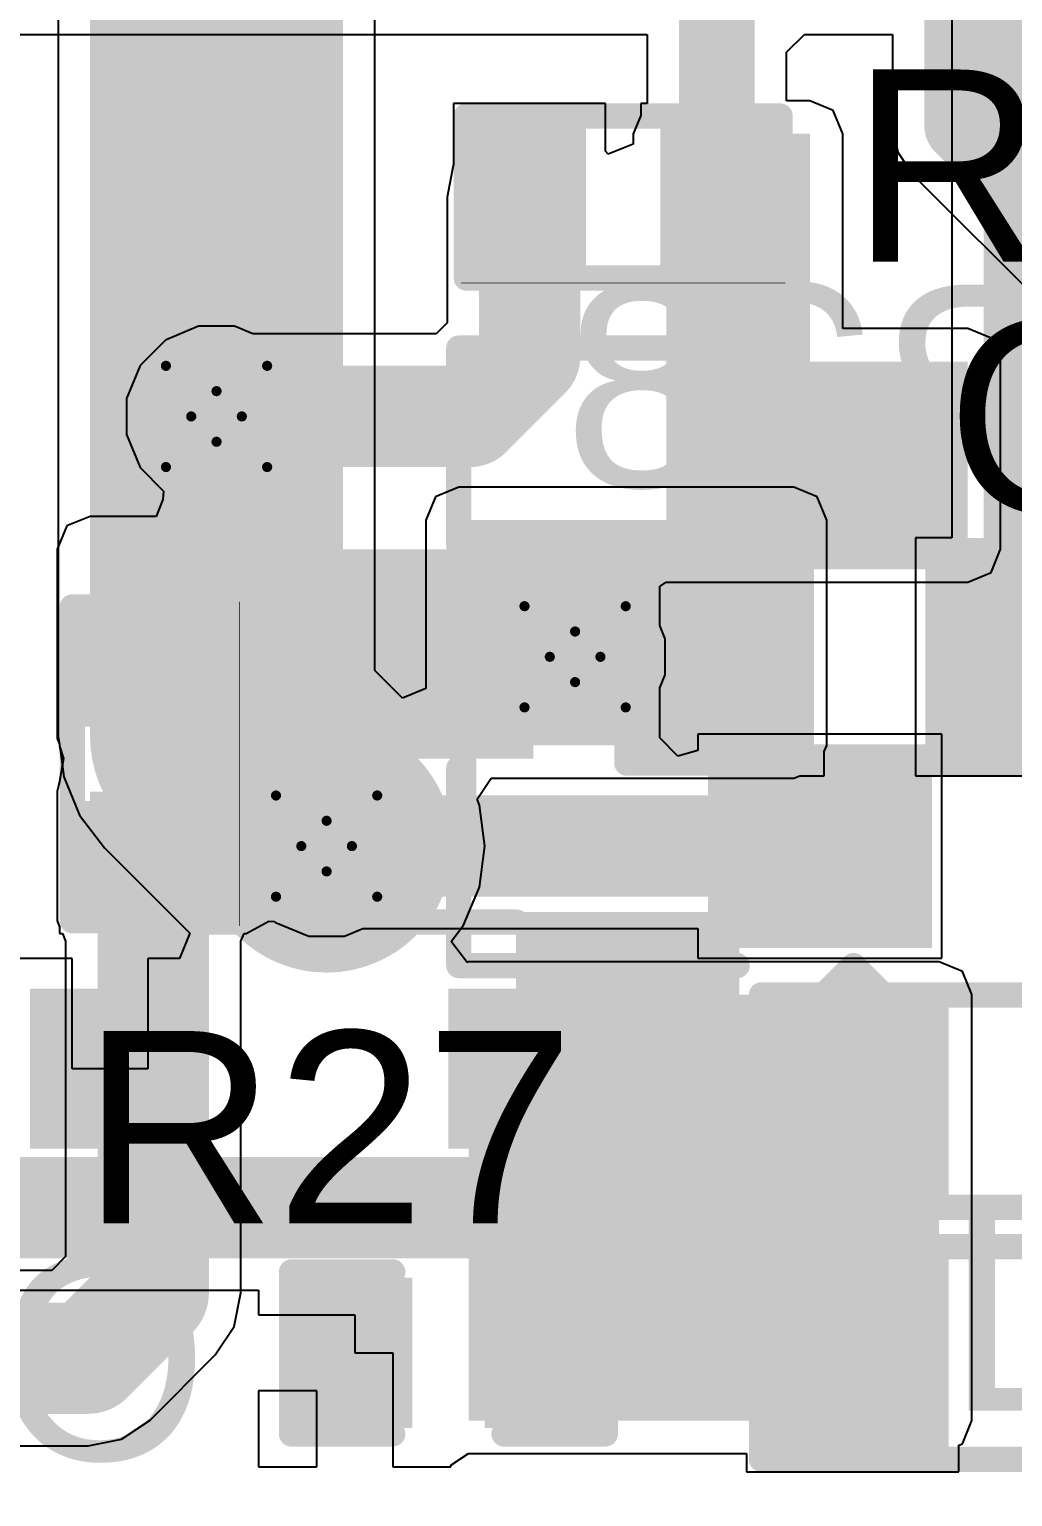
# Model space of a CAD drawing. Header units: inches. Extents: x -5 to 426, y -53 to 116.
# Drawn here: x 11.33 to 16.26, y -36.35 to -28.98 of the extents above; entities that cross this region are included whole.
import ezdxf

# ---------------------------------------------------------------- set-up
doc = ezdxf.new("R2010")
doc.units = ezdxf.units.IN
for name, color, linetype in [('Board Outline', 216, 'Continuous'), ('Bottom Layer', 5, 'Continuous'), ('Bottom Overlay', 54, 'Continuous'), ('Bottom Paste', 16, 'Continuous'), ('Bottom Solder', 6, 'Continuous'), ('Drill Drawing', 1, 'Continuous'), ('Top Layer', 1, 'Continuous'), ('Top Overlay', 2, 'Continuous'), ('Top Paste', 8, 'Continuous'), ('Top Solder', 216, 'Continuous'), ('Via Holes', 16, 'Continuous')]:
    doc.layers.add(name, color=color, linetype=linetype)
doc.styles.add('Arial', font='', dxfattribs={"height": 0.2})
doc.styles.get('Arial').set_extended_font_data('Arial')

# ---------------------------------------------------------------- blocks, each defined once
blk = doc.blocks.new('R___0603_B_13')
at = {"layer": 'Bottom Layer'}
for points in [[(-1.143, -0.4445), (-1.143, 0.4445), (-0.3809999999999999, 0.4445), (-0.3809999999999999, -0.4445)], [(0.3809999999999999, -0.4445), (0.3809999999999999, 0.4445), (1.143, 0.4445), (1.143, -0.4445)]]:
    blk.add_hatch(color=5, dxfattribs=at).paths.add_polyline_path(points)
at = {"layer": 'Bottom Paste'}
for points in [[(-1.143, -0.4445), (-1.143, 0.4445), (-0.3809999999999999, 0.4445), (-0.3809999999999999, -0.4445)], [(0.3809999999999999, -0.4445), (0.3809999999999999, 0.4445), (1.143, 0.4445), (1.143, -0.4445)]]:
    blk.add_hatch(color=16, dxfattribs=at).paths.add_polyline_path(points)
at = {"layer": 'Bottom Solder'}
for points in [[(-1.2446, -0.5460999999999999), (-1.2446, 0.5460999999999999), (-0.2794, 0.5460999999999999), (-0.2794, -0.5460999999999999)], [(0.2794, -0.5460999999999999), (0.2794, 0.5460999999999999), (1.2446, 0.5460999999999999), (1.2446, -0.5460999999999999)]]:
    blk.add_hatch(color=6, dxfattribs=at).paths.add_polyline_path(points)
at = {"layer": 'Bottom Overlay'}
for points in [[(-1.2192, 0.5334, 0.127, 0.127, 0), (1.2192, 0.5334, 0.127, 0.127, 0)], [(-1.2192, -0.5334, 0.127, 0.127, 0), (-1.2192, 0.5334, 0.127, 0.127, 0)], [(1.2192, -0.5334, 0.127, 0.127, 0), (1.2192, 0.5334, 0.127, 0.127, 0)], [(-1.2192, -0.5334, 0.127, 0.127, 0), (1.2192, -0.5334, 0.127, 0.127, 0)]]:
    blk.add_lwpolyline(points, format="xyseb", dxfattribs=at)
for points in [[(-1.25095, 0.5334, 0.0635, 0.0635, 1), (-1.18745, 0.5334, 0.0635, 0.0635, 1)], [(-1.25095, 0.5334, 0.0635, 0.0635, 1), (-1.18745, 0.5334, 0.0635, 0.0635, 1)], [(1.18745, 0.5334, 0.0635, 0.0635, 1), (1.25095, 0.5334, 0.0635, 0.0635, 1)], [(1.18745, 0.5334, 0.0635, 0.0635, 1), (1.25095, 0.5334, 0.0635, 0.0635, 1)], [(-1.25095, -0.5334, 0.0635, 0.0635, 1), (-1.18745, -0.5334, 0.0635, 0.0635, 1)], [(-1.25095, -0.5334, 0.0635, 0.0635, 1), (-1.18745, -0.5334, 0.0635, 0.0635, 1)], [(1.18745, -0.5334, 0.0635, 0.0635, 1), (1.25095, -0.5334, 0.0635, 0.0635, 1)], [(1.18745, -0.5334, 0.0635, 0.0635, 1), (1.25095, -0.5334, 0.0635, 0.0635, 1)]]:
    blk.add_lwpolyline(points, format="xyseb", close=True, dxfattribs=at)
blk = doc.blocks.new('R___0402_14')
at = {"layer": 'Top Layer'}
for points in [[(-0.6985, -0.3175), (-0.6985, 0.3175), (-0.2412999999999999, 0.3175), (-0.2413, -0.3175)], [(0.2412999999999999, -0.3175), (0.2413, 0.3175), (0.6985, 0.3175), (0.6985, -0.3175)]]:
    blk.add_hatch(color=1, dxfattribs=at).paths.add_polyline_path(points)
at = {"layer": 'Top Paste'}
for points in [[(-0.6985, -0.3175), (-0.6985, 0.3175), (-0.2412999999999999, 0.3175), (-0.2413, -0.3175)], [(0.2412999999999999, -0.3175), (0.2413, 0.3175), (0.6985, 0.3175), (0.6985, -0.3175)]]:
    blk.add_hatch(color=8, dxfattribs=at).paths.add_polyline_path(points)
at = {"layer": 'Top Solder'}
for points in [[(-0.75350116, -0.37250116), (-0.75350116, 0.37250116), (-0.1862988399999999, 0.37250116), (-0.18629884, -0.37250116)], [(0.1862988399999999, -0.37250116), (0.18629884, 0.37250116), (0.75350116, 0.37250116), (0.75350116, -0.37250116)]]:
    blk.add_hatch(color=216, dxfattribs=at).paths.add_polyline_path(points)
at = {"layer": 'Top Overlay'}
for points in [[(-0.7874, 0.4064, 0.127, 0.127, 0), (0.7874, 0.4064, 0.127, 0.127, 0)], [(-0.7874, 0.4064, 0.127, 0.127, 0), (-0.7874, -0.4064, 0.127, 0.127, 0)], [(0.7874, 0.4064, 0.127, 0.127, 0), (0.7874, -0.4064, 0.127, 0.127, 0)], [(-0.7874, -0.4064, 0.127, 0.127, 0), (0.7874, -0.4064, 0.127, 0.127, 0)], [(-0.8128, -0.4318, 0.0032258, 0.0032258, 0), (0.8128, -0.4318, 0.0032258, 0.0032258, 0)]]:
    blk.add_lwpolyline(points, format="xyseb", dxfattribs=at)
for points in [[(-0.8191499999999999, 0.4064, 0.0635, 0.0635, 1), (-0.7556499999999999, 0.4064, 0.0635, 0.0635, 1)], [(-0.8191499999999999, 0.4064, 0.0635, 0.0635, 1), (-0.7556499999999999, 0.4064, 0.0635, 0.0635, 1)], [(0.7556499999999999, 0.4064, 0.0635, 0.0635, 1), (0.8191499999999999, 0.4064, 0.0635, 0.0635, 1)], [(0.7556499999999999, 0.4064, 0.0635, 0.0635, 1), (0.8191499999999999, 0.4064, 0.0635, 0.0635, 1)], [(-0.8191499999999999, -0.4064, 0.0635, 0.0635, 1), (-0.7556499999999999, -0.4064, 0.0635, 0.0635, 1)], [(-0.8191499999999999, -0.4064, 0.0635, 0.0635, 1), (-0.7556499999999999, -0.4064, 0.0635, 0.0635, 1)], [(0.7556499999999999, -0.4064, 0.0635, 0.0635, 1), (0.8191499999999999, -0.4064, 0.0635, 0.0635, 1)], [(0.7556499999999999, -0.4064, 0.0635, 0.0635, 1), (0.8191499999999999, -0.4064, 0.0635, 0.0635, 1)], [(-0.81360518, -0.4318, 0.0016129, 0.0016129, 1), (-0.8119948199999999, -0.4318, 0.0016129, 0.0016129, 1)], [(0.8119948199999999, -0.4318, 0.0016129, 0.0016129, 1), (0.81360518, -0.4318, 0.0016129, 0.0016129, 1)]]:
    blk.add_lwpolyline(points, format="xyseb", close=True, dxfattribs=at)
blk = doc.blocks.new('R___0402_15')
at = {"layer": 'Top Layer'}
for points in [[(-0.6985, -0.3175), (-0.6985, 0.3175), (-0.2412999999999999, 0.3175), (-0.2413, -0.3175)], [(0.2412999999999999, -0.3175), (0.2413, 0.3175), (0.6985, 0.3175), (0.6985, -0.3175)]]:
    blk.add_hatch(color=1, dxfattribs=at).paths.add_polyline_path(points)
at = {"layer": 'Top Paste'}
for points in [[(-0.6985, -0.3175), (-0.6985, 0.3175), (-0.2412999999999999, 0.3175), (-0.2413, -0.3175)], [(0.2412999999999999, -0.3175), (0.2413, 0.3175), (0.6985, 0.3175), (0.6985, -0.3175)]]:
    blk.add_hatch(color=8, dxfattribs=at).paths.add_polyline_path(points)
at = {"layer": 'Top Solder'}
for points in [[(-0.75350116, -0.37250116), (-0.75350116, 0.37250116), (-0.1862988399999999, 0.37250116), (-0.18629884, -0.37250116)], [(0.1862988399999999, -0.37250116), (0.18629884, 0.37250116), (0.75350116, 0.37250116), (0.75350116, -0.37250116)]]:
    blk.add_hatch(color=216, dxfattribs=at).paths.add_polyline_path(points)
at = {"layer": 'Top Overlay'}
for points in [[(-0.7874, 0.4064, 0.127, 0.127, 0), (0.7874, 0.4064, 0.127, 0.127, 0)], [(-0.7874, -0.4064, 0.127, 0.127, 0), (-0.7874, 0.4064, 0.127, 0.127, 0)], [(0.7874, -0.4064, 0.127, 0.127, 0), (0.7874, 0.4064, 0.127, 0.127, 0)], [(-0.7874, -0.4064, 0.127, 0.127, 0), (0.7874, -0.4064, 0.127, 0.127, 0)], [(-0.8128, -0.4318, 0.0032258, 0.0032258, 0), (0.8128, -0.4318, 0.0032258, 0.0032258, 0)]]:
    blk.add_lwpolyline(points, format="xyseb", dxfattribs=at)
for points in [[(-0.8191499999999999, 0.4064, 0.0635, 0.0635, 1), (-0.7556499999999999, 0.4064, 0.0635, 0.0635, 1)], [(-0.8191499999999999, 0.4064, 0.0635, 0.0635, 1), (-0.7556499999999999, 0.4064, 0.0635, 0.0635, 1)], [(0.7556499999999999, 0.4064, 0.0635, 0.0635, 1), (0.8191499999999999, 0.4064, 0.0635, 0.0635, 1)], [(0.7556499999999999, 0.4064, 0.0635, 0.0635, 1), (0.8191499999999999, 0.4064, 0.0635, 0.0635, 1)], [(-0.8191499999999999, -0.4064, 0.0635, 0.0635, 1), (-0.7556499999999999, -0.4064, 0.0635, 0.0635, 1)], [(-0.8191499999999999, -0.4064, 0.0635, 0.0635, 1), (-0.7556499999999999, -0.4064, 0.0635, 0.0635, 1)], [(0.7556499999999999, -0.4064, 0.0635, 0.0635, 1), (0.8191499999999999, -0.4064, 0.0635, 0.0635, 1)], [(0.7556499999999999, -0.4064, 0.0635, 0.0635, 1), (0.8191499999999999, -0.4064, 0.0635, 0.0635, 1)], [(-0.81360518, -0.4318, 0.0016129, 0.0016129, 1), (-0.8119948199999999, -0.4318, 0.0016129, 0.0016129, 1)], [(0.8119948199999999, -0.4318, 0.0016129, 0.0016129, 1), (0.81360518, -0.4318, 0.0016129, 0.0016129, 1)]]:
    blk.add_lwpolyline(points, format="xyseb", close=True, dxfattribs=at)
blk = doc.blocks.new('S___23_16')
at = {"layer": 'Top Layer'}
for points in [[(-0.41000045, 1.46000089), (0.41000045, 1.46000089), (0.41000045, 0.54000019), (-0.41000045, 0.54000019)], [(-1.36000109, -0.54000019), (-0.54000019, -0.54000019), (-0.54000019, -1.46000089), (-1.36000109, -1.46000089)], [(0.54000019, -0.54000019), (1.36000109, -0.54000019), (1.36000109, -1.46000089), (0.54000019, -1.46000089)]]:
    blk.add_hatch(color=1, dxfattribs=at).paths.add_polyline_path(points)
at = {"layer": 'Top Paste'}
for points in [[(-0.41000045, 1.46000089), (0.41000045, 1.46000089), (0.41000045, 0.54000019), (-0.41000045, 0.54000019)], [(-1.36000109, -0.54000019), (-0.54000019, -0.54000019), (-0.54000019, -1.46000089), (-1.36000109, -1.46000089)], [(0.54000019, -0.54000019), (1.36000109, -0.54000019), (1.36000109, -1.46000089), (0.54000019, -1.46000089)]]:
    blk.add_hatch(color=8, dxfattribs=at).paths.add_polyline_path(points)
at = {"layer": 'Top Solder'}
for points in [[(-0.51160045, 1.56160089), (0.51160045, 1.56160089), (0.51160045, 0.43840019), (-0.51160045, 0.43840019)], [(-1.46160109, -0.43840019), (-0.43840019, -0.43840019), (-0.43840019, -1.56160089), (-1.46160109, -1.56160089)], [(0.43840019, -0.43840019), (1.46160109, -0.43840019), (1.46160109, -1.56160089), (0.43840019, -1.56160089)]]:
    blk.add_hatch(color=216, dxfattribs=at).paths.add_polyline_path(points)
at = {"layer": 'Top Overlay'}
for points in [[(-1.5494, 0.8128, 0.127, 0.127, 0), (-1.5494, -0.5841999999999999, 0.127, 0.127, 0)], [(-1.5494, 0.8128, 0.127, 0.127, 0), (-0.5588, 0.8128, 0.127, 0.127, 0)], [(0.5588, 0.8128, 0.127, 0.127, 0), (1.5494, 0.8128, 0.127, 0.127, 0)], [(1.5494, 0.8128, 0.127, 0.127, 0), (1.5494, -0.5841999999999999, 0.127, 0.127, 0)], [(-0.3302, -0.7874, 0.127, 0.127, 0), (0.3302, -0.7874, 0.127, 0.127, 0)], [(-1.6764, -1.0414, 0.127, 0.127, 0), (-1.5494, -1.1684, 0.127, 0.127, 0)], [(-1.6764, -1.0414, 0.127, 0.127, 0), (-1.6764, -1.2954, 0.127, 0.127, 0)], [(-1.5494, -1.1684, 0.127, 0.127, 0), (-1.6764, -1.2954, 0.127, 0.127, 0)]]:
    blk.add_lwpolyline(points, format="xyseb", dxfattribs=at)
for points in [[(-1.58115, 0.8128, 0.0635, 0.0635, 1), (-1.51765, 0.8128, 0.0635, 0.0635, 1)], [(-1.58115, 0.8128, 0.0635, 0.0635, 1), (-1.51765, 0.8128, 0.0635, 0.0635, 1)], [(-0.5905499999999999, 0.8128, 0.0635, 0.0635, 1), (-0.52705, 0.8128, 0.0635, 0.0635, 1)], [(0.52705, 0.8128, 0.0635, 0.0635, 1), (0.5905499999999999, 0.8128, 0.0635, 0.0635, 1)], [(1.51765, 0.8128, 0.0635, 0.0635, 1), (1.58115, 0.8128, 0.0635, 0.0635, 1)], [(1.51765, 0.8128, 0.0635, 0.0635, 1), (1.58115, 0.8128, 0.0635, 0.0635, 1)], [(-1.58115, -0.5841999999999999, 0.0635, 0.0635, 1), (-1.51765, -0.5841999999999999, 0.0635, 0.0635, 1)], [(1.51765, -0.5841999999999999, 0.0635, 0.0635, 1), (1.58115, -0.5841999999999999, 0.0635, 0.0635, 1)], [(-0.36195, -0.7874, 0.0635, 0.0635, 1), (-0.29845, -0.7874, 0.0635, 0.0635, 1)], [(0.29845, -0.7874, 0.0635, 0.0635, 1), (0.36195, -0.7874, 0.0635, 0.0635, 1)], [(-1.70815, -1.0414, 0.0635, 0.0635, 1), (-1.64465, -1.0414, 0.0635, 0.0635, 1)], [(-1.70815, -1.0414, 0.0635, 0.0635, 1), (-1.64465, -1.0414, 0.0635, 0.0635, 1)], [(-1.58115, -1.1684, 0.0635, 0.0635, 1), (-1.51765, -1.1684, 0.0635, 0.0635, 1)], [(-1.58115, -1.1684, 0.0635, 0.0635, 1), (-1.51765, -1.1684, 0.0635, 0.0635, 1)], [(-1.70815, -1.2954, 0.0635, 0.0635, 1), (-1.64465, -1.2954, 0.0635, 0.0635, 1)], [(-1.70815, -1.2954, 0.0635, 0.0635, 1), (-1.64465, -1.2954, 0.0635, 0.0635, 1)]]:
    blk.add_lwpolyline(points, format="xyseb", close=True, dxfattribs=at)
blk = doc.blocks.new('C___0402_B_64')
at = {"layer": 'Bottom Layer'}
for points in [[(-0.2412999999999999, 0.3174999999999999), (-0.2413000000000001, -0.3175), (-0.6985, -0.3174999999999999), (-0.6985, 0.3175)], [(0.6985, 0.3174999999999999), (0.6985, -0.3175), (0.2412999999999999, -0.3174999999999999), (0.2413000000000001, 0.3175)]]:
    blk.add_hatch(color=5, dxfattribs=at).paths.add_polyline_path(points)
at = {"layer": 'Bottom Paste'}
for points in [[(-0.2412999999999999, 0.3174999999999999), (-0.2413000000000001, -0.3175), (-0.6985, -0.3174999999999999), (-0.6985, 0.3175)], [(0.6985, 0.3174999999999999), (0.6985, -0.3175), (0.2412999999999999, -0.3174999999999999), (0.2413000000000001, 0.3175)]]:
    blk.add_hatch(color=16, dxfattribs=at).paths.add_polyline_path(points)
at = {"layer": 'Bottom Solder'}
for points in [[(-0.1813001199999999, 0.3774998799999999), (-0.1813001200000001, -0.3774998800000001), (-0.7584998799999999, -0.3774998799999999), (-0.7584998799999999, 0.3774998800000001)], [(0.7584998799999999, 0.3774998799999999), (0.7584998799999999, -0.3774998800000001), (0.1813001199999999, -0.3774998799999999), (0.1813001200000001, 0.3774998800000001)]]:
    blk.add_hatch(color=6, dxfattribs=at).paths.add_polyline_path(points)
at = {"layer": 'Bottom Overlay'}
for points in [[(-0.7874, 0.4064, 0.127, 0.127, 0), (-0.2794, 0.4064, 0.127, 0.127, 0)], [(-0.7874, -0.4064, 0.127, 0.127, 0), (-0.7874, 0.4064, 0.127, 0.127, 0)], [(0.2794, 0.4064, 0.127, 0.127, 0), (0.7874, 0.4064, 0.127, 0.127, 0)], [(0.7874, -0.4064, 0.127, 0.127, 0), (0.7874, 0.4064, 0.127, 0.127, 0)], [(-0.7874, -0.4064, 0.127, 0.127, 0), (-0.2794, -0.4064, 0.127, 0.127, 0)], [(0.2794, -0.4064, 0.127, 0.127, 0), (0.7874, -0.4064, 0.127, 0.127, 0)]]:
    blk.add_lwpolyline(points, format="xyseb", dxfattribs=at)
for points in [[(-0.8191499999999999, 0.4064, 0.0635, 0.0635, 1), (-0.7556499999999999, 0.4064, 0.0635, 0.0635, 1)], [(-0.8191499999999999, 0.4064, 0.0635, 0.0635, 1), (-0.7556499999999999, 0.4064, 0.0635, 0.0635, 1)], [(-0.31115, 0.4064, 0.0635, 0.0635, 1), (-0.24765, 0.4064, 0.0635, 0.0635, 1)], [(0.24765, 0.4064, 0.0635, 0.0635, 1), (0.31115, 0.4064, 0.0635, 0.0635, 1)], [(0.7556499999999999, 0.4064, 0.0635, 0.0635, 1), (0.8191499999999999, 0.4064, 0.0635, 0.0635, 1)], [(0.7556499999999999, 0.4064, 0.0635, 0.0635, 1), (0.8191499999999999, 0.4064, 0.0635, 0.0635, 1)], [(-0.8191499999999999, -0.4064, 0.0635, 0.0635, 1), (-0.7556499999999999, -0.4064, 0.0635, 0.0635, 1)], [(-0.8191499999999999, -0.4064, 0.0635, 0.0635, 1), (-0.7556499999999999, -0.4064, 0.0635, 0.0635, 1)], [(-0.31115, -0.4064, 0.0635, 0.0635, 1), (-0.24765, -0.4064, 0.0635, 0.0635, 1)], [(0.24765, -0.4064, 0.0635, 0.0635, 1), (0.31115, -0.4064, 0.0635, 0.0635, 1)], [(0.7556499999999999, -0.4064, 0.0635, 0.0635, 1), (0.8191499999999999, -0.4064, 0.0635, 0.0635, 1)], [(0.7556499999999999, -0.4064, 0.0635, 0.0635, 1), (0.8191499999999999, -0.4064, 0.0635, 0.0635, 1)]]:
    blk.add_lwpolyline(points, format="xyseb", close=True, dxfattribs=at)
blk = doc.blocks.new('R___0603_B_70')
at = {"layer": 'Bottom Layer'}
for points in [[(-1.143, -0.4445), (-1.143, 0.4445), (-0.3809999999999999, 0.4445), (-0.3809999999999999, -0.4445)], [(0.3809999999999999, -0.4445), (0.3809999999999999, 0.4445), (1.143, 0.4445), (1.143, -0.4445)]]:
    blk.add_hatch(color=5, dxfattribs=at).paths.add_polyline_path(points)
at = {"layer": 'Bottom Paste'}
for points in [[(-1.143, -0.4445), (-1.143, 0.4445), (-0.3809999999999999, 0.4445), (-0.3809999999999999, -0.4445)], [(0.3809999999999999, -0.4445), (0.3809999999999999, 0.4445), (1.143, 0.4445), (1.143, -0.4445)]]:
    blk.add_hatch(color=16, dxfattribs=at).paths.add_polyline_path(points)
at = {"layer": 'Bottom Solder'}
for points in [[(-1.2446, -0.5460999999999999), (-1.2446, 0.5460999999999999), (-0.2794, 0.5460999999999999), (-0.2794, -0.5460999999999999)], [(0.2794, -0.5460999999999999), (0.2794, 0.5460999999999999), (1.2446, 0.5460999999999999), (1.2446, -0.5460999999999999)]]:
    blk.add_hatch(color=6, dxfattribs=at).paths.add_polyline_path(points)
at = {"layer": 'Bottom Overlay'}
for points in [[(-1.2192, 0.5334, 0.127, 0.127, 0), (1.2192, 0.5334, 0.127, 0.127, 0)], [(-1.2192, -0.5334, 0.127, 0.127, 0), (-1.2192, 0.5334, 0.127, 0.127, 0)], [(1.2192, -0.5334, 0.127, 0.127, 0), (1.2192, 0.5334, 0.127, 0.127, 0)], [(-1.2192, -0.5334, 0.127, 0.127, 0), (1.2192, -0.5334, 0.127, 0.127, 0)]]:
    blk.add_lwpolyline(points, format="xyseb", dxfattribs=at)
for points in [[(-1.25095, 0.5334, 0.0635, 0.0635, 1), (-1.18745, 0.5334, 0.0635, 0.0635, 1)], [(-1.25095, 0.5334, 0.0635, 0.0635, 1), (-1.18745, 0.5334, 0.0635, 0.0635, 1)], [(1.18745, 0.5334, 0.0635, 0.0635, 1), (1.25095, 0.5334, 0.0635, 0.0635, 1)], [(1.18745, 0.5334, 0.0635, 0.0635, 1), (1.25095, 0.5334, 0.0635, 0.0635, 1)], [(-1.25095, -0.5334, 0.0635, 0.0635, 1), (-1.18745, -0.5334, 0.0635, 0.0635, 1)], [(-1.25095, -0.5334, 0.0635, 0.0635, 1), (-1.18745, -0.5334, 0.0635, 0.0635, 1)], [(1.18745, -0.5334, 0.0635, 0.0635, 1), (1.25095, -0.5334, 0.0635, 0.0635, 1)], [(1.18745, -0.5334, 0.0635, 0.0635, 1), (1.25095, -0.5334, 0.0635, 0.0635, 1)]]:
    blk.add_lwpolyline(points, format="xyseb", close=True, dxfattribs=at)
blk = doc.blocks.new('R___0603_B_78')
at = {"layer": 'Bottom Layer'}
for points in [[(-1.143, -0.4445), (-1.143, 0.4445), (-0.3809999999999999, 0.4445), (-0.3809999999999999, -0.4445)], [(0.3809999999999999, -0.4445), (0.3809999999999999, 0.4445), (1.143, 0.4445), (1.143, -0.4445)]]:
    blk.add_hatch(color=5, dxfattribs=at).paths.add_polyline_path(points)
at = {"layer": 'Bottom Paste'}
for points in [[(-1.143, -0.4445), (-1.143, 0.4445), (-0.3809999999999999, 0.4445), (-0.3809999999999999, -0.4445)], [(0.3809999999999999, -0.4445), (0.3809999999999999, 0.4445), (1.143, 0.4445), (1.143, -0.4445)]]:
    blk.add_hatch(color=16, dxfattribs=at).paths.add_polyline_path(points)
at = {"layer": 'Bottom Solder'}
for points in [[(-1.2446, -0.5460999999999999), (-1.2446, 0.5460999999999999), (-0.2794, 0.5460999999999999), (-0.2794, -0.5460999999999999)], [(0.2794, -0.5460999999999999), (0.2794, 0.5460999999999999), (1.2446, 0.5460999999999999), (1.2446, -0.5460999999999999)]]:
    blk.add_hatch(color=6, dxfattribs=at).paths.add_polyline_path(points)
at = {"layer": 'Bottom Overlay'}
for points in [[(1.2192, 0.5334, 0.127, 0.127, 0), (-1.2192, 0.5334, 0.127, 0.127, 0)], [(-1.2192, 0.5334, 0.127, 0.127, 0), (-1.2192, -0.5334, 0.127, 0.127, 0)], [(1.2192, 0.5334, 0.127, 0.127, 0), (1.2192, -0.5334, 0.127, 0.127, 0)], [(1.2192, -0.5334, 0.127, 0.127, 0), (-1.2192, -0.5334, 0.127, 0.127, 0)]]:
    blk.add_lwpolyline(points, format="xyseb", dxfattribs=at)
for points in [[(-1.25095, 0.5334, 0.0635, 0.0635, 1), (-1.18745, 0.5334, 0.0635, 0.0635, 1)], [(-1.25095, 0.5334, 0.0635, 0.0635, 1), (-1.18745, 0.5334, 0.0635, 0.0635, 1)], [(1.18745, 0.5334, 0.0635, 0.0635, 1), (1.25095, 0.5334, 0.0635, 0.0635, 1)], [(1.18745, 0.5334, 0.0635, 0.0635, 1), (1.25095, 0.5334, 0.0635, 0.0635, 1)], [(-1.25095, -0.5334, 0.0635, 0.0635, 1), (-1.18745, -0.5334, 0.0635, 0.0635, 1)], [(-1.25095, -0.5334, 0.0635, 0.0635, 1), (-1.18745, -0.5334, 0.0635, 0.0635, 1)], [(1.18745, -0.5334, 0.0635, 0.0635, 1), (1.25095, -0.5334, 0.0635, 0.0635, 1)], [(1.18745, -0.5334, 0.0635, 0.0635, 1), (1.25095, -0.5334, 0.0635, 0.0635, 1)]]:
    blk.add_lwpolyline(points, format="xyseb", close=True, dxfattribs=at)
blk = doc.blocks.new('SOD323F_B_93')
at = {"layer": 'Bottom Layer'}
for points in [[(-1.34999984, 0.2999994), (-0.75000104, 0.2999994), (-0.75000104, -0.2999994), (-1.34999984, -0.2999994)], [(0.75000104, 0.2999994), (1.34999984, 0.2999994), (1.34999984, -0.2999994), (0.75000104, -0.2999994)]]:
    blk.add_hatch(color=5, dxfattribs=at).paths.add_polyline_path(points)
at = {"layer": 'Bottom Overlay'}
for points in [[(0.98844354, 0.38017958), (2.10820254, 0.38017958), (2.10820254, 0.78657958), (0.98844354, 0.78657958)], [(1.4223619, -0.4571974599999999), (2.1081619, -0.4571974599999999), (2.1081619, 0.40640254), (1.4223619, 0.40640254)], [(0.9884282999999999, -0.78820518), (2.1081873, -0.78820518), (2.1081873, -0.38180518), (0.9884282999999999, -0.38180518)]]:
    blk.add_hatch(color=54, dxfattribs=at).paths.add_polyline_path(points)
at = {"layer": 'Bottom Paste'}
for points in [[(-1.34999984, 0.2999994), (-0.75000104, 0.2999994), (-0.75000104, -0.2999994), (-1.34999984, -0.2999994)], [(0.75000104, 0.2999994), (1.34999984, 0.2999994), (1.34999984, -0.2999994), (0.75000104, -0.2999994)]]:
    blk.add_hatch(color=16, dxfattribs=at).paths.add_polyline_path(points)
at = {"layer": 'Bottom Solder'}
for points in [[(-1.45159984, 0.4015993999999999), (-0.64840104, 0.4015993999999999), (-0.64840104, -0.4015993999999999), (-1.45159984, -0.4015993999999999)], [(0.64840104, 0.4015993999999999), (1.45159984, 0.4015993999999999), (1.45159984, -0.4015993999999999), (0.64840104, -0.4015993999999999)]]:
    blk.add_hatch(color=6, dxfattribs=at).paths.add_polyline_path(points)
at = {"layer": 'Bottom Overlay'}
for points in [[(-0.9143999999999999, 0.7366, 0.127, 0.127, 0), (0.9884409999999999, 0.7366, 0.127, 0.127, 0)], [(-0.9143999999999999, 0.5334, 0.127, 0.127, 0), (-0.9143999999999999, 0.7366, 0.127, 0.127, 0)], [(-0.9143999999999999, -0.7366, 0.127, 0.127, 0), (-0.9143999999999999, -0.5334, 0.127, 0.127, 0)], [(-0.9143999999999999, -0.7366, 0.127, 0.127, 0), (0.9884409999999999, -0.7366, 0.127, 0.127, 0)]]:
    blk.add_lwpolyline(points, format="xyseb", dxfattribs=at)
for points in [[(-0.9461499999999999, 0.7366, 0.0635, 0.0635, 1), (-0.88265, 0.7366, 0.0635, 0.0635, 1)], [(-0.9461499999999999, 0.7366, 0.0635, 0.0635, 1), (-0.88265, 0.7366, 0.0635, 0.0635, 1)], [(0.9566909999999998, 0.7366, 0.0635, 0.0635, 1), (1.020191, 0.7366, 0.0635, 0.0635, 1)], [(-0.9461499999999999, 0.5334, 0.0635, 0.0635, 1), (-0.88265, 0.5334, 0.0635, 0.0635, 1)], [(-0.9461499999999999, -0.5334, 0.0635, 0.0635, 1), (-0.88265, -0.5334, 0.0635, 0.0635, 1)], [(-0.9461499999999999, -0.7366, 0.0635, 0.0635, 1), (-0.88265, -0.7366, 0.0635, 0.0635, 1)], [(-0.9461499999999999, -0.7366, 0.0635, 0.0635, 1), (-0.88265, -0.7366, 0.0635, 0.0635, 1)], [(0.9566909999999998, -0.7366, 0.0635, 0.0635, 1), (1.020191, -0.7366, 0.0635, 0.0635, 1)]]:
    blk.add_lwpolyline(points, format="xyseb", close=True, dxfattribs=at)

msp = doc.modelspace()

# ---------------------------------------------------------------- hatches: boundary and pattern name
at = {"layer": 'Bottom Layer'}
h = msp.add_hatch(color=5, dxfattribs=at)
edge = h.paths.add_edge_path()
edge.add_arc((12.26779614, -30.92568618), 0.2999994, 0, 360)
for points in [[(13.48385924, -32.57652108), (15.16566436, -32.57652108), (15.16566436, -31.44585532), (13.48385924, -31.44585532)], [(13.5332216, -35.96486076), (15.89472056, -35.96486076), (15.89472056, -33.8271612), (13.5332216, -33.8271612)]]:
    msp.add_hatch(color=5, dxfattribs=at).paths.add_polyline_path(points)
h = msp.add_hatch(color=5, dxfattribs=at)
edge = h.paths.add_edge_path()
edge.add_arc((14.06757156, -32.13202108), 0.2999994, 0, 360)
h = msp.add_hatch(color=5, dxfattribs=at)
edge = h.paths.add_edge_path()
edge.add_arc((12.82024106, -33.08196075999999), 0.2999994, 0, 360)
at = {"layer": 'Top Layer'}
for points in [[(14.52477156, -31.59202216), (15.24585724, -31.59202216), (15.24585724, -29.5069514), (14.52477156, -29.5069514)], [(14.55017156, -31.59202216), (16.03860648, -31.59202216), (16.03860648, -30.6499514), (14.55017156, -30.6499514)], [(11.63279614, -32.5420228), (14.32746182, -32.5420228), (14.32746182, -31.59202216), (11.63279614, -31.59202216)], [(11.63279614, -33.4564228), (12.26779614, -33.4564228), (12.26779614, -32.8087228), (11.63279614, -32.8087228)]]:
    msp.add_hatch(color=1, dxfattribs=at).paths.add_polyline_path(points)
h = msp.add_hatch(color=1, dxfattribs=at)
edge = h.paths.add_edge_path()
edge.add_arc((12.26779614, -30.92568618), 0.2999994, 0, 360)
h = msp.add_hatch(color=1, dxfattribs=at)
edge = h.paths.add_edge_path()
edge.add_arc((14.06757156, -32.13202108), 0.2999994, 0, 360)
h = msp.add_hatch(color=1, dxfattribs=at)
edge = h.paths.add_edge_path()
edge.add_arc((12.82024106, -33.08196075999999), 0.2999994, 0, 360)
at = {"layer": 'Via Holes'}
h = msp.add_hatch(color=7, dxfattribs=at)
edge = h.paths.add_edge_path()
edge.add_arc((12.26779614, -30.92568618), 0.1499997, 0, 360)
h = msp.add_hatch(color=7, dxfattribs=at)
edge = h.paths.add_edge_path()
edge.add_arc((14.06757156, -32.13202108), 0.1499997, 0, 360)
h = msp.add_hatch(color=7, dxfattribs=at)
edge = h.paths.add_edge_path()
edge.add_arc((12.82024106, -33.08196075999999), 0.1499997, 0, 360)

# ---------------------------------------------------------------- linework, layer by layer
at = {"layer": 'Board Outline'}
msp.add_lwpolyline([(49.77249634, 6.34813564, 0.254, 0.254, -1.14456695220957), (-0.2979293, -38.4413887, 0.254, 0.254, 0)], format="xyseb", dxfattribs=at)
at = {"layer": 'Bottom Layer'}
for p, q in [((13.06199064, -30.92568618), (13.06199064, -26.20695292)), ((11.47360164, -26.53591848), (11.47360164, -30.92568618)), ((15.95904606, -26.91713438), (15.95904606, -31.53512108)), ((11.47360164, -30.92568618), (11.47360164, -32.52949552)), ((13.06199064, -32.20054774), (13.06199064, -30.92568618)), ((13.48385924, -31.28089756), (13.36721736, -31.32921344)), ((15.16566436, -31.28089756), (13.48385924, -31.28089756)), ((15.28230624, -31.32921344), (15.16566436, -31.28089756)), ((13.36721736, -31.32921344), (13.31890148, -31.44585532)), ((15.33062212, -31.44585532), (15.28230624, -31.32921344)), ((13.31890148, -31.44585532), (13.31890148, -32.29152546)), ((15.33062212, -32.57652108), (15.33062212, -31.44585532)), ((15.95904606, -31.53512108), (15.77526436, -31.53512108)), ((15.77526436, -31.53512108), (15.77526436, -32.72892108)), ((13.20156872, -32.34012582), (13.06199064, -32.20054774)), ((13.31890148, -32.29152546), (13.20156872, -32.34012582)), ((11.47360164, -32.52949552), (11.4735991, -32.52951584)), ((11.4735991, -32.52951584), (11.48713222, -32.63229186)), ((15.31806436, -32.60683852), (15.33062212, -32.57652108)), ((15.31806436, -32.72892108), (15.31806436, -32.60683852)), ((11.48713222, -32.63229186), (11.5006628, -32.73506788)), ((11.5006628, -32.73506788), (11.58000478, -32.92661435999999)), ((13.57522304, -32.8470768), (13.6457817, -32.74147884)), ((13.6457817, -32.74147884), (15.16566436, -32.74147884)), ((15.16566436, -32.74147884), (15.1959818, -32.72892108)), ((15.1959818, -32.72892108), (15.31806436, -32.72892108)), ((15.77526436, -32.72892108), (16.84206436, -32.72892108)), ((13.5873744, -32.87641126), (13.57522304, -32.8470768)), ((13.6144381, -33.08196075999999), (13.5873744, -32.87641126)), ((11.58000478, -32.92661435999999), (11.70621484, -33.09109714)), ((11.70621484, -33.09109714), (12.13367906, -33.51856136)), ((13.5873744, -33.2875128), (13.6144381, -33.08196075999999)), ((13.50803496, -33.47905927999999), (13.5873744, -33.2875128)), ((13.44491596, -33.56131718), (13.50803496, -33.47905927999999)), ((12.13367906, -33.51856136), (12.08107566, -33.64556135999999)), ((13.52495644, -33.66562735999999), (13.44491596, -33.56131718)), ((11.54272012, -33.64556135999999), (11.17922072, -33.64556135999999)), ((11.54272012, -34.19956076), (11.54272012, -33.64556135999999)), ((12.08107566, -33.64556135999999), (11.92372012, -33.64556135999999)), ((11.92372012, -33.64556135999999), (11.92372012, -34.19956076)), ((13.5332216, -33.66220344), (13.52495644, -33.66562735999999)), ((15.89472056, -33.66220344), (13.5332216, -33.66220344)), ((16.01136244, -33.71051932), (15.89472056, -33.66220344)), ((16.05967832, -33.8271612), (16.01136244, -33.71051932)), ((16.05967832, -35.96486076), (16.05967832, -33.8271612)), ((11.92372012, -34.19956076), (11.54272012, -34.19956076)), ((11.07081352, -35.31037388), (12.4791216, -35.31037388)), ((12.4791216, -35.31037388), (12.4791216, -35.43506248)), ((12.4791216, -35.43506248), (12.9617216, -35.43506248)), ((12.9617216, -35.43506248), (12.9617216, -35.62556248)), ((12.9617216, -35.62556248), (13.1522216, -35.62556248)), ((13.1522216, -35.62556248), (13.1522216, -36.19706248)), ((12.7712216, -35.81606248), (12.4791216, -35.81606248)), ((12.4791216, -35.81606248), (12.4791216, -36.19706248)), ((12.7712216, -36.19706248), (12.7712216, -35.81606248)), ((16.01136244, -36.08150264), (16.05967832, -35.96486076)), ((15.9938212, -36.08876958), (16.01136244, -36.08150264)), ((13.4443216, -36.1892215), (13.53322414, -36.12981852)), ((13.53322414, -36.12981852), (14.9270212, -36.12981852)), ((14.9270212, -36.12981852), (14.9270212, -36.22246248)), ((15.9938212, -36.22246248), (15.9938212, -36.08876958)), ((12.4791216, -36.19706248), (12.7712216, -36.19706248)), ((13.1522216, -36.19706248), (13.4443216, -36.19706248)), ((13.4443216, -36.19706248), (13.4443216, -36.1892215)), ((14.9270212, -36.22246248), (15.9938212, -36.22246248))]:
    msp.add_line(p, q, dxfattribs=at)
for points in [[(12.26779614, -30.92568618, 1.27, 1.27, 0), (12.26779614, -26.20695292, 1.27, 1.27, 0)], [(16.30866436, -31.97751796, 0.3809999999999999, 0.3809999999999999, 0), (16.30866436, -26.77231882, 0.3809999999999999, 0.3809999999999999, 0)], [(12.26779614, -32.52951584, 1.27, 1.27, 0), (12.26779614, -30.92568618, 1.27, 1.27, 0)], [(12.26779614, -32.52951584, 1.27, 1.27, 0), (12.82024106, -33.08196075999999, 1.27, 1.27, 0)], [(13.8997817, -34.0818216, 0.508, 0.508, 0), (14.71397108, -34.89601098, 0.508, 0.508, 0)], [(11.07081352, -34.89601098, 0.508, 0.508, 0), (14.71397108, -34.89601098, 0.508, 0.508, 0)]]:
    msp.add_lwpolyline(points, format="xyseb", dxfattribs=at)
for points in [[(11.95029614, -30.92568618, 0.635, 0.635, 1), (12.58529614, -30.92568618, 0.635, 0.635, 1)], [(11.95029614, -30.92568618, 0.635, 0.635, 1), (12.58529614, -30.92568618, 0.635, 0.635, 1)], [(16.21341436, -31.97751796, 0.1905, 0.1905, 1), (16.40391436, -31.97751796, 0.1905, 0.1905, 1)], [(11.95029614, -32.52951584, 0.635, 0.635, 1), (12.58529614, -32.52951584, 0.635, 0.635, 1)], [(11.95029614, -32.52951584, 0.635, 0.635, 1), (12.58529614, -32.52951584, 0.635, 0.635, 1)], [(12.50274106, -33.08196075999999, 0.635, 0.635, 1), (13.13774106, -33.08196075999999, 0.635, 0.635, 1)], [(13.7727817, -34.0818216, 0.254, 0.254, 1), (14.0267817, -34.0818216, 0.254, 0.254, 1)], [(14.58697108, -34.89601098, 0.254, 0.254, 1), (14.84097108, -34.89601098, 0.254, 0.254, 1)], [(14.58697108, -34.89601098, 0.254, 0.254, 1), (14.84097108, -34.89601098, 0.254, 0.254, 1)]]:
    msp.add_lwpolyline(points, format="xyseb", close=True, dxfattribs=at)
at = {"layer": 'Drill Drawing'}
for points in [[(12.01379614, -30.67168618, 0.0508, 0.0508, 0), (12.26779614, -30.79868618, 0.0508, 0.0508, 0)], [(12.01379614, -30.67168618, 0.0508, 0.0508, 0), (12.14079614, -30.92568618, 0.0508, 0.0508, 0)], [(12.26779614, -30.79868618, 0.0508, 0.0508, 0), (12.52179614, -30.67168618, 0.0508, 0.0508, 0)], [(12.39479614, -30.92568618, 0.0508, 0.0508, 0), (12.52179614, -30.67168618, 0.0508, 0.0508, 0)], [(12.01379614, -31.17968618, 0.0508, 0.0508, 0), (12.14079614, -30.92568618, 0.0508, 0.0508, 0)], [(12.39479614, -30.92568618, 0.0508, 0.0508, 0), (12.52179614, -31.17968618, 0.0508, 0.0508, 0)], [(12.01379614, -31.17968618, 0.0508, 0.0508, 0), (12.26779614, -31.05268618, 0.0508, 0.0508, 0)], [(12.26779614, -31.05268618, 0.0508, 0.0508, 0), (12.52179614, -31.17968618, 0.0508, 0.0508, 0)], [(13.81357156, -31.87802108, 0.0508, 0.0508, 0), (14.06757156, -32.00502108, 0.0508, 0.0508, 0)], [(13.81357156, -31.87802108, 0.0508, 0.0508, 0), (13.94057156, -32.13202108, 0.0508, 0.0508, 0)], [(14.06757156, -32.00502108, 0.0508, 0.0508, 0), (14.32157156, -31.87802108, 0.0508, 0.0508, 0)], [(14.19457156, -32.13202108, 0.0508, 0.0508, 0), (14.32157156, -31.87802108, 0.0508, 0.0508, 0)], [(13.81357156, -32.38602108, 0.0508, 0.0508, 0), (13.94057156, -32.13202108, 0.0508, 0.0508, 0)], [(14.19457156, -32.13202108, 0.0508, 0.0508, 0), (14.32157156, -32.38602108, 0.0508, 0.0508, 0)], [(13.81357156, -32.38602108, 0.0508, 0.0508, 0), (14.06757156, -32.25902108, 0.0508, 0.0508, 0)], [(14.06757156, -32.25902108, 0.0508, 0.0508, 0), (14.32157156, -32.38602108, 0.0508, 0.0508, 0)], [(12.56624106, -32.82796076, 0.0508, 0.0508, 0), (12.82024106, -32.95496076, 0.0508, 0.0508, 0)], [(12.56624106, -32.82796076, 0.0508, 0.0508, 0), (12.69324106, -33.08196075999999, 0.0508, 0.0508, 0)], [(12.82024106, -32.95496076, 0.0508, 0.0508, 0), (13.07424106, -32.82796076, 0.0508, 0.0508, 0)], [(12.94724106, -33.08196075999999, 0.0508, 0.0508, 0), (13.07424106, -32.82796076, 0.0508, 0.0508, 0)], [(12.56624106, -33.33596076, 0.0508, 0.0508, 0), (12.69324106, -33.08196075999999, 0.0508, 0.0508, 0)], [(12.94724106, -33.08196075999999, 0.0508, 0.0508, 0), (13.07424106, -33.33596076, 0.0508, 0.0508, 0)], [(12.56624106, -33.33596076, 0.0508, 0.0508, 0), (12.82024106, -33.20896076, 0.0508, 0.0508, 0)], [(12.82024106, -33.20896076, 0.0508, 0.0508, 0), (13.07424106, -33.33596076, 0.0508, 0.0508, 0)]]:
    msp.add_lwpolyline(points, format="xyseb", dxfattribs=at)
for points in [[(12.00109614, -30.67168618, 0.0254, 0.0254, 1), (12.02649614, -30.67168618, 0.0254, 0.0254, 1)], [(12.00109614, -30.67168618, 0.0254, 0.0254, 1), (12.02649614, -30.67168618, 0.0254, 0.0254, 1)], [(12.50909614, -30.67168618, 0.0254, 0.0254, 1), (12.53449614, -30.67168618, 0.0254, 0.0254, 1)], [(12.50909614, -30.67168618, 0.0254, 0.0254, 1), (12.53449614, -30.67168618, 0.0254, 0.0254, 1)], [(12.25509614, -30.79868618, 0.0254, 0.0254, 1), (12.28049614, -30.79868618, 0.0254, 0.0254, 1)], [(12.25509614, -30.79868618, 0.0254, 0.0254, 1), (12.28049614, -30.79868618, 0.0254, 0.0254, 1)], [(12.12809614, -30.92568618, 0.0254, 0.0254, 1), (12.15349614, -30.92568618, 0.0254, 0.0254, 1)], [(12.12809614, -30.92568618, 0.0254, 0.0254, 1), (12.15349614, -30.92568618, 0.0254, 0.0254, 1)], [(12.38209614, -30.92568618, 0.0254, 0.0254, 1), (12.40749614, -30.92568618, 0.0254, 0.0254, 1)], [(12.38209614, -30.92568618, 0.0254, 0.0254, 1), (12.40749614, -30.92568618, 0.0254, 0.0254, 1)], [(12.25509614, -31.05268618, 0.0254, 0.0254, 1), (12.28049614, -31.05268618, 0.0254, 0.0254, 1)], [(12.25509614, -31.05268618, 0.0254, 0.0254, 1), (12.28049614, -31.05268618, 0.0254, 0.0254, 1)], [(12.00109614, -31.17968618, 0.0254, 0.0254, 1), (12.02649614, -31.17968618, 0.0254, 0.0254, 1)], [(12.00109614, -31.17968618, 0.0254, 0.0254, 1), (12.02649614, -31.17968618, 0.0254, 0.0254, 1)], [(12.50909614, -31.17968618, 0.0254, 0.0254, 1), (12.53449614, -31.17968618, 0.0254, 0.0254, 1)], [(12.50909614, -31.17968618, 0.0254, 0.0254, 1), (12.53449614, -31.17968618, 0.0254, 0.0254, 1)], [(13.80087156, -31.87802108, 0.0254, 0.0254, 1), (13.82627156, -31.87802108, 0.0254, 0.0254, 1)], [(13.80087156, -31.87802108, 0.0254, 0.0254, 1), (13.82627156, -31.87802108, 0.0254, 0.0254, 1)], [(14.30887156, -31.87802108, 0.0254, 0.0254, 1), (14.33427156, -31.87802108, 0.0254, 0.0254, 1)], [(14.30887156, -31.87802108, 0.0254, 0.0254, 1), (14.33427156, -31.87802108, 0.0254, 0.0254, 1)], [(14.05487156, -32.00502108, 0.0254, 0.0254, 1), (14.08027156, -32.00502108, 0.0254, 0.0254, 1)], [(14.05487156, -32.00502108, 0.0254, 0.0254, 1), (14.08027156, -32.00502108, 0.0254, 0.0254, 1)], [(13.92787156, -32.13202108, 0.0254, 0.0254, 1), (13.95327156, -32.13202108, 0.0254, 0.0254, 1)], [(13.92787156, -32.13202108, 0.0254, 0.0254, 1), (13.95327156, -32.13202108, 0.0254, 0.0254, 1)], [(14.18187156, -32.13202108, 0.0254, 0.0254, 1), (14.20727156, -32.13202108, 0.0254, 0.0254, 1)], [(14.18187156, -32.13202108, 0.0254, 0.0254, 1), (14.20727156, -32.13202108, 0.0254, 0.0254, 1)], [(14.05487156, -32.25902108, 0.0254, 0.0254, 1), (14.08027156, -32.25902108, 0.0254, 0.0254, 1)], [(14.05487156, -32.25902108, 0.0254, 0.0254, 1), (14.08027156, -32.25902108, 0.0254, 0.0254, 1)], [(13.80087156, -32.38602108, 0.0254, 0.0254, 1), (13.82627156, -32.38602108, 0.0254, 0.0254, 1)], [(13.80087156, -32.38602108, 0.0254, 0.0254, 1), (13.82627156, -32.38602108, 0.0254, 0.0254, 1)], [(14.30887156, -32.38602108, 0.0254, 0.0254, 1), (14.33427156, -32.38602108, 0.0254, 0.0254, 1)], [(14.30887156, -32.38602108, 0.0254, 0.0254, 1), (14.33427156, -32.38602108, 0.0254, 0.0254, 1)], [(12.55354106, -32.82796076, 0.0254, 0.0254, 1), (12.57894106, -32.82796076, 0.0254, 0.0254, 1)], [(12.55354106, -32.82796076, 0.0254, 0.0254, 1), (12.57894106, -32.82796076, 0.0254, 0.0254, 1)], [(13.06154106, -32.82796076, 0.0254, 0.0254, 1), (13.08694106, -32.82796076, 0.0254, 0.0254, 1)], [(13.06154106, -32.82796076, 0.0254, 0.0254, 1), (13.08694106, -32.82796076, 0.0254, 0.0254, 1)], [(12.80754106, -32.95496076, 0.0254, 0.0254, 1), (12.83294106, -32.95496076, 0.0254, 0.0254, 1)], [(12.80754106, -32.95496076, 0.0254, 0.0254, 1), (12.83294106, -32.95496076, 0.0254, 0.0254, 1)], [(12.68054106, -33.08196075999999, 0.0254, 0.0254, 1), (12.70594106, -33.08196075999999, 0.0254, 0.0254, 1)], [(12.68054106, -33.08196075999999, 0.0254, 0.0254, 1), (12.70594106, -33.08196075999999, 0.0254, 0.0254, 1)], [(12.93454106, -33.08196075999999, 0.0254, 0.0254, 1), (12.95994106, -33.08196075999999, 0.0254, 0.0254, 1)], [(12.93454106, -33.08196075999999, 0.0254, 0.0254, 1), (12.95994106, -33.08196075999999, 0.0254, 0.0254, 1)], [(12.80754106, -33.20896076, 0.0254, 0.0254, 1), (12.83294106, -33.20896076, 0.0254, 0.0254, 1)], [(12.80754106, -33.20896076, 0.0254, 0.0254, 1), (12.83294106, -33.20896076, 0.0254, 0.0254, 1)], [(12.55354106, -33.33596076, 0.0254, 0.0254, 1), (12.57894106, -33.33596076, 0.0254, 0.0254, 1)], [(12.55354106, -33.33596076, 0.0254, 0.0254, 1), (12.57894106, -33.33596076, 0.0254, 0.0254, 1)], [(13.06154106, -33.33596076, 0.0254, 0.0254, 1), (13.08694106, -33.33596076, 0.0254, 0.0254, 1)], [(13.06154106, -33.33596076, 0.0254, 0.0254, 1), (13.08694106, -33.33596076, 0.0254, 0.0254, 1)]]:
    msp.add_lwpolyline(points, format="xyseb", close=True, dxfattribs=at)
at = {"layer": 'Top Layer'}
for p, q in [((10.69610002, -29.00838242), (11.47126992, -29.00838242)), ((11.47126992, -29.00838242), (11.59827246, -29.0083875)), ((11.59827246, -29.0083875), (11.66007574, -29.00838496)), ((11.66007574, -29.00838496), (12.74126992, -29.00838496)), ((12.74126992, -29.00838496), (12.80307066, -29.0083875)), ((12.80307066, -29.0083875), (12.9300732, -29.00838242)), ((12.9300732, -29.00838242), (14.01126992, -29.00838242)), ((14.01126992, -29.00838242), (14.13827246, -29.0083875)), ((14.13827246, -29.0083875), (14.20007066, -29.00838496)), ((14.20007066, -29.00838496), (14.42915326, -29.00838496)), ((14.42915326, -29.00838496), (14.42915326, -29.3545514)), ((15.12838986, -29.0981892), (15.2181941, -29.00838496)), ((15.2181941, -29.00838496), (15.28127754, -29.00838496)), ((15.28127754, -29.00838496), (15.40828008, -29.00839258)), ((15.40828008, -29.00839258), (15.47007066, -29.00839004)), ((15.47007066, -29.00839004), (15.66106088, -29.00839004)), ((15.66106088, -29.00839004), (15.66106088, -29.46563068)), ((15.12838986, -29.34199364), (15.12838986, -29.0981892)), ((14.21997156, -29.3545514), (13.45797156, -29.3545514)), ((13.45797156, -29.3545514), (13.45797156, -29.66315632)), ((14.21997156, -29.59510718), (14.21997156, -29.3545514)), ((14.42915326, -29.3545514), (14.39777156, -29.3545514)), ((14.39777156, -29.3545514), (14.39777156, -29.41531582)), ((15.24585978, -29.34199364), (15.12838986, -29.34199364)), ((15.36250166, -29.39030952), (15.24585978, -29.34199364)), ((14.39777156, -29.41531582), (14.3598138, -29.5069514)), ((15.41081754, -29.5069514), (15.36250166, -29.39030952)), ((14.3598138, -29.5069514), (14.3598138, -29.55991802)), ((15.41081754, -30.48499364), (15.41081754, -29.5069514)), ((15.66106088, -29.46563068), (15.687675, -29.59942518)), ((14.2328138, -29.60917116), (14.21997156, -29.59510718)), ((14.3598138, -29.55991802), (14.2328138, -29.60917116)), ((15.687675, -29.59942518), (15.76346098, -29.71284888)), ((13.45615038, -29.66588174), (13.42460866, -29.8244514)), ((13.45797156, -29.66315632), (13.45615038, -29.66588174)), ((15.76346098, -29.71284888), (17.29819248, -31.24758038)), ((13.42460866, -29.8244514), (13.42460866, -30.45646944)), ((12.17780902, -30.47328678), (12.011533, -30.54216142)), ((12.35778326, -30.47328678), (12.17780902, -30.47328678)), ((12.44960934, -30.51132328), (12.35778326, -30.47328678)), ((13.42460866, -30.45646944), (13.36975482, -30.51132328)), ((16.03860648, -30.48499364), (15.41081754, -30.48499364)), ((16.15524836, -30.53330952), (16.03860648, -30.48499364)), ((12.011533, -30.54216142), (11.88427138, -30.66942303999999)), ((13.36975482, -30.51132328), (12.44960934, -30.51132328)), ((16.20356424, -30.6499514), (16.15524836, -30.53330952)), ((11.88427138, -30.66942303999999), (11.81539674, -30.83569906)), ((16.20356424, -31.59202216), (16.20356424, -30.6499514)), ((11.81539674, -30.83569906), (11.81539674, -31.0156733)), ((11.81539674, -31.0156733), (11.88427138, -31.18194932)), ((11.88427138, -31.18194932), (12.00238646, -31.3000644)), ((11.99803036, -31.34281768), (11.9641874, -31.4270644)), ((12.00238646, -31.3000644), (11.99803036, -31.34281768)), ((11.63279614, -31.4270644), (11.51615426, -31.47538028)), ((11.9641874, -31.4270644), (11.63279614, -31.4270644)), ((11.51615426, -31.47538028), (11.46783838, -31.59202216)), ((11.46783838, -31.59202216), (11.46783838, -32.5420228)), ((16.15524836, -31.70866404), (16.20356424, -31.59202216)), ((16.03860648, -31.75697992), (16.15524836, -31.70866404)), ((14.49242212, -31.77859532), (14.5247741, -31.75697992)), ((14.49242212, -31.9755266), (14.49242212, -31.77859532)), ((14.5247741, -31.75697992), (16.03860648, -31.75697992)), ((14.51997096, -32.04203396), (14.49242212, -31.9755266)), ((14.51997096, -32.2220082), (14.51997096, -32.04203396)), ((14.49242212, -32.28851556), (14.51997096, -32.2220082)), ((14.49242212, -32.53912974), (14.49242212, -32.28851556)), ((11.46783838, -32.5420228), (11.47936744, -32.56985358)), ((14.58282834, -32.63036908), (14.49242212, -32.53912974)), ((15.90905886, -32.51962254), (14.6842607, -32.51962254)), ((14.6842607, -32.51962254), (14.6842607, -32.60285072)), ((15.90905886, -33.64442089999999), (15.90905886, -32.51962254)), ((11.47936744, -32.56985358), (11.48039614, -32.57274918)), ((11.48039614, -32.58012026), (11.4803936, -32.5801228)), ((11.4803936, -32.5801228), (11.4993928, -32.64196672)), ((11.48039614, -32.57274918), (11.48039614, -32.58012026)), ((14.6842607, -32.60285072), (14.58282834, -32.63036908)), ((11.4993928, -32.64196672), (11.48039106, -32.75792534)), ((11.48039106, -32.75792534), (11.46783838, -32.80872534)), ((11.46783838, -32.80872534), (11.46783838, -33.4564228)), ((11.46783838, -33.4564228), (11.48039614, -33.48674024)), ((11.48039614, -33.48674024), (11.48039614, -33.5199228)), ((12.42019614, -33.51817274), (12.52969808, -33.4590644)), ((12.52969808, -33.4590644), (12.55833658, -33.45984418)), ((12.55833658, -33.45984418), (12.56397792, -33.46548551999999)), ((12.56397792, -33.46548551999999), (12.73025394, -33.53436016)), ((12.91022818, -33.53436016), (13.00205426, -33.49632366)), ((13.00205426, -33.49632366), (14.6842607, -33.49632366)), ((14.6842607, -33.49632366), (14.6842607, -33.64442089999999)), ((11.48039614, -33.5199228), (11.49414262, -33.5199228)), ((11.49414262, -33.5199228), (11.51003794, -33.55829966)), ((11.51003794, -33.55829966), (11.51003794, -35.14217)), ((12.39055434, -33.55829966), (12.40644966, -33.5199228)), ((12.39055434, -35.32453184), (12.39055434, -33.55829966)), ((12.40644966, -33.5199228), (12.42019614, -33.5199228)), ((12.42019614, -33.5199228), (12.42019614, -33.51817274)), ((12.73025394, -33.53436016), (12.91022818, -33.53436016)), ((14.6842607, -33.64442089999999), (15.90905886, -33.64442089999999)), ((11.51003794, -35.14217), (11.44059434, -35.2116136)), ((11.44059434, -35.2116136), (10.57137078, -35.2116136)), ((12.35704158, -35.49301258), (12.39055434, -35.32453184)), ((12.26160616, -35.63584186), (12.35704158, -35.49301258)), ((11.9342662, -35.96318182), (12.26160616, -35.63584186)), ((11.79143692, -36.05861724), (11.9342662, -35.96318182)), ((11.62295618, -36.09213), (11.79143692, -36.05861724)), ((10.57137078, -36.09213), (11.62295618, -36.09213))]:
    msp.add_line(p, q, dxfattribs=at)
for points in [[(14.77877156, -29.8244514, 0.3809999999999999, 0.3809999999999999, 0), (14.77877156, -28.14408646, 0.3809999999999999, 0.3809999999999999, 0)], [(16.01067918, -29.46563068, 0.3809999999999999, 0.3809999999999999, 0), (16.01067918, -28.10599154, 0.3809999999999999, 0.3809999999999999, 0)], [(16.01067918, -29.46563068, 0.3809999999999999, 0.3809999999999999, 0), (17.54541068, -31.00036218, 0.3809999999999999, 0.3809999999999999, 0)], [(13.83897156, -30.62810486, 0.508, 0.508, 0), (13.83897156, -29.8244514, 0.508, 0.508, 0)], [(13.54139024, -30.92568618, 0.508, 0.508, 0), (13.83897156, -30.62810486, 0.508, 0.508, 0)], [(12.25019394, -30.90808398, 0.508, 0.508, 0), (12.26779614, -30.92568618, 0.508, 0.508, 0)], [(12.26779614, -30.92568618, 0.508, 0.508, 0), (13.54139024, -30.92568618, 0.508, 0.508, 0)], [(13.2966587, -32.13202108, 0.2032, 0.2032, 0), (14.06757156, -32.13202108, 0.2032, 0.2032, 0)], [(12.82024106, -33.08196075999999, 0.508, 0.508, 0), (15.29659882, -33.08196075999999, 0.508, 0.508, 0)], [(11.95029614, -35.32453184, 0.5588, 0.5588, 0), (11.95029614, -33.1389228, 0.5588, 0.5588, 0)], [(15.29659882, -33.08196075999999, 0.2032, 0.2032, 0), (15.29665978, -33.08202172, 0.2032, 0.2032, 0)], [(11.62295618, -35.6518718, 0.5588, 0.5588, 0), (11.95029614, -35.32453184, 0.5588, 0.5588, 0)], [(10.45207206, -35.6518718, 0.5588, 0.5588, 0), (11.62295618, -35.6518718, 0.5588, 0.5588, 0)]]:
    msp.add_lwpolyline(points, format="xyseb", dxfattribs=at)
for points in [[(15.91542918, -29.46563068, 0.1905, 0.1905, 1), (16.10592918, -29.46563068, 0.1905, 0.1905, 1)], [(15.91542918, -29.46563068, 0.1905, 0.1905, 1), (16.10592918, -29.46563068, 0.1905, 0.1905, 1)], [(13.71197156, -29.8244514, 0.254, 0.254, 1), (13.96597156, -29.8244514, 0.254, 0.254, 1)], [(14.68352156, -29.8244514, 0.1905, 0.1905, 1), (14.87402156, -29.8244514, 0.1905, 0.1905, 1)], [(13.71197156, -30.62810486, 0.254, 0.254, 1), (13.96597156, -30.62810486, 0.254, 0.254, 1)], [(13.71197156, -30.62810486, 0.254, 0.254, 1), (13.96597156, -30.62810486, 0.254, 0.254, 1)], [(12.12319394, -30.90808398, 0.254, 0.254, 1), (12.37719394, -30.90808398, 0.254, 0.254, 1)], [(12.14079614, -30.92568618, 0.254, 0.254, 1), (12.39479614, -30.92568618, 0.254, 0.254, 1)], [(12.14079614, -30.92568618, 0.254, 0.254, 1), (12.39479614, -30.92568618, 0.254, 0.254, 1)], [(13.41439024, -30.92568618, 0.254, 0.254, 1), (13.66839024, -30.92568618, 0.254, 0.254, 1)], [(13.41439024, -30.92568618, 0.254, 0.254, 1), (13.66839024, -30.92568618, 0.254, 0.254, 1)], [(13.2458587, -32.13202108, 0.1016, 0.1016, 1), (13.3474587, -32.13202108, 0.1016, 0.1016, 1)], [(14.01677156, -32.13202108, 0.1016, 0.1016, 1), (14.11837156, -32.13202108, 0.1016, 0.1016, 1)], [(12.69324106, -33.08196075999999, 0.254, 0.254, 1), (12.94724106, -33.08196075999999, 0.254, 0.254, 1)], [(15.16959882, -33.08196075999999, 0.254, 0.254, 1), (15.42359882, -33.08196075999999, 0.254, 0.254, 1)], [(11.81059614, -33.1389228, 0.2794, 0.2794, 1), (12.08999614, -33.1389228, 0.2794, 0.2794, 1)], [(15.24579882, -33.08196075999999, 0.1016, 0.1016, 1), (15.34739882, -33.08196075999999, 0.1016, 0.1016, 1)], [(15.24585978, -33.08202172, 0.1016, 0.1016, 1), (15.34745978, -33.08202172, 0.1016, 0.1016, 1)], [(11.81059614, -35.32453184, 0.2794, 0.2794, 1), (12.08999614, -35.32453184, 0.2794, 0.2794, 1)], [(11.81059614, -35.32453184, 0.2794, 0.2794, 1), (12.08999614, -35.32453184, 0.2794, 0.2794, 1)], [(11.48325618, -35.6518718, 0.2794, 0.2794, 1), (11.76265618, -35.6518718, 0.2794, 0.2794, 1)], [(11.48325618, -35.6518718, 0.2794, 0.2794, 1), (11.76265618, -35.6518718, 0.2794, 0.2794, 1)]]:
    msp.add_lwpolyline(points, format="xyseb", close=True, dxfattribs=at)

# ---------------------------------------------------------------- block references
for name, p in [('R___0402_15', (14.30887156, -29.8244514)), ('R___0603_B_13', (15.54666436, -32.13202108)), ('SOD323F_B_93', (12.78322056, -34.19956076)), ('R___0603_B_70', (16.2224212, -34.3621614)), ('C___0402_B_64', (13.4316216, -35.62556248))]:
    msp.add_blockref(name, p)
for name, p, rotation in [('S___23_16', (14.29665924, -32.13202108), 90), ('R___0402_14', (11.95029614, -32.66902279999999), 90), ('R___0603_B_78', (16.2224212, -35.62556248), 180)]:
    msp.add_blockref(name, p, dxfattribs=dict(rotation=rotation))

# ---------------------------------------------------------------- texts
at = {"layer": 'Bottom Overlay', "style": 'Arial', "text_generation_flag": 2}
for s, p in [('R28', (16.61280142, -31.27985362)), ('D2', (13.6890125, -33.18339566)), ('C83', (12.23237076, -36.16249308))]:
    msp.add_text(s, height=1.016, dxfattribs=at).set_placement(p)
at = {"layer": 'Top Overlay', "style": 'Arial'}
for s, height, p in [('R26', 0.9652, (15.45208492, -30.14964252)), ('Q6', 0.9652, (15.93452744, -31.4081287)), ('R27', 0.9652, (11.59128492, -34.97564251999999)), ('L1', 1.016, (15.926308, -35.91455606))]:
    msp.add_text(s, height=height, dxfattribs=at).set_placement(p)

doc.saveas('drawing.dxf')
